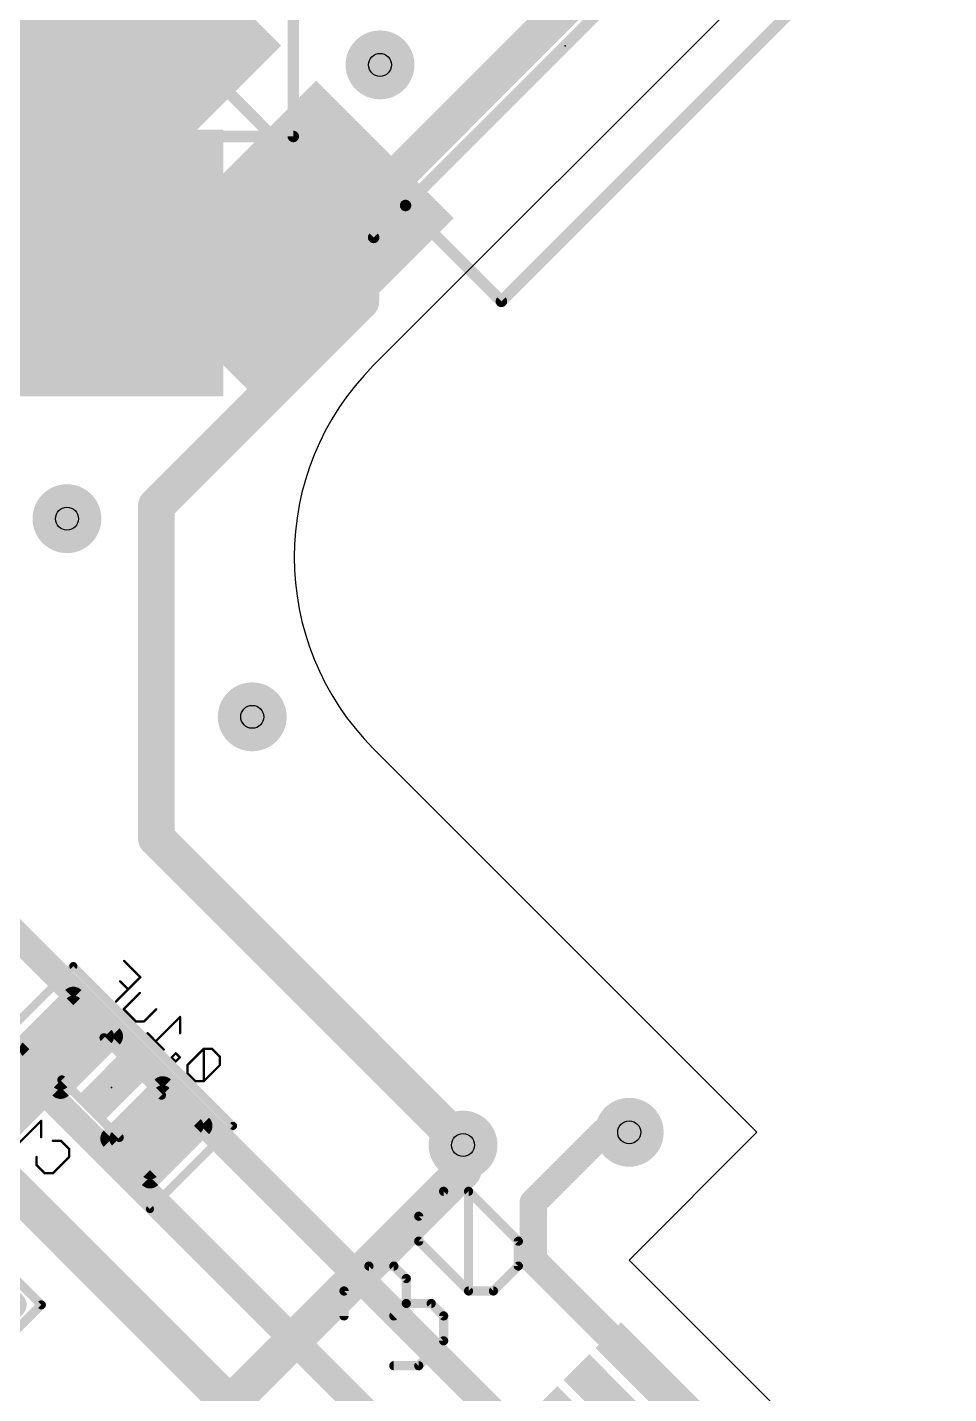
# Model space of a CAD drawing. Extents: x -76 to 580, y -41 to 95.
# Drawn here: x 125.92 to 136.12, y 4.53 to 19.65 of the extents above; entities that cross this region are included whole.
import ezdxf

# ---------------------------------------------------------------- set-up
doc = ezdxf.new("R2010")
doc.units = 0
for name, color, linetype in [('1', 22, 'CONTINUOUS'), ('16', 175, 'CONTINUOUS'), ('18', 82, 'CONTINUOUS'), ('20', 7, 'CONTINUOUS'), ('21', 32, 'CONTINUOUS'), ('24', 7, 'CONTINUOUS'), ('26', 253, 'CONTINUOUS'), ('28', 253, 'CONTINUOUS'), ('29', 253, 'CONTINUOUS'), ('30', 253, 'CONTINUOUS'), ('31', 253, 'CONTINUOUS'), ('32', 253, 'CONTINUOUS'), ('36', 253, 'CONTINUOUS'), ('40', 175, 'CONTINUOUS'), ('44', 253, 'CONTINUOUS'), ('51', 53, 'CONTINUOUS'), ('52', 253, 'CONTINUOUS')]:
    doc.layers.add(name, color=color, linetype=linetype)

# ---------------------------------------------------------------- blocks, each defined once
blk = doc.blocks.new('RECT')
blk.add_solid([(-0.5, -0.5), (0.5, -0.5), (-0.5, 0.5), (0.5, 0.5)])
blk = doc.blocks.new('RECT112000X144000R30')
at = {"const_width": 0.105}
blk.add_lwpolyline([(0.2975, -0.345), (0.2975, 0.345, 0.4142), (0.245, 0.3975), (-0.245, 0.3975, 0.4142), (-0.2975, 0.345), (-0.2975, -0.345, 0.4142), (-0.245, -0.3975), (0.245, -0.3975, 0.4142)], format="xyb", close=True, dxfattribs=at)
blk.add_solid([(-0.2704, -0.3704), (0.2704, -0.3704), (-0.2704, 0.3704), (0.2704, 0.3704)])
blk = doc.blocks.new('RECT136384X168384R30')
at = {"const_width": 0.1279}
blk.add_lwpolyline([(0.3623, -0.3983), (0.3623, 0.3983, 0.4142), (0.2983, 0.4623), (-0.2983, 0.4623, 0.4142), (-0.3623, 0.3983), (-0.3623, -0.3983, 0.4142), (-0.2983, -0.4623), (0.2983, -0.4623, 0.4142)], format="xyb", close=True, dxfattribs=at)
blk.add_solid([(-0.3237, -0.4237), (0.3237, -0.4237), (-0.3237, 0.4237), (0.3237, 0.4237)])
blk = doc.blocks.new('RECT152384X216384R30')
at = {"const_width": 0.1429}
blk.add_lwpolyline([(0.4048, -0.5333), (0.4048, 0.5333, 0.4142), (0.3333, 0.6048), (-0.3333, 0.6048, 0.4142), (-0.4048, 0.5333), (-0.4048, -0.5333, 0.4142), (-0.3333, -0.6048), (0.3333, -0.6048, 0.4142)], format="xyb", close=True, dxfattribs=at)
blk.add_solid([(-0.3587, -0.5587), (0.3587, -0.5587), (-0.3587, 0.5587), (0.3587, 0.5587)])
blk = doc.blocks.new('ROUNDV')
at = {"const_width": 0.5}
blk.add_lwpolyline([(0, -0.25, 1), (0, 0.25, 1), (0, -0.25)], format="xyb", dxfattribs=at)

msp = doc.modelspace()

# ---------------------------------------------------------------- linework, layer by layer
at = {"layer": '1'}
for points, const_width in [([(135.9059, 23.9002), (129.6127, 17.607)], 0.4064), ([(129.6127, 17.607), (129.6127, 16.617)], 0.4064), ([(129.6127, 16.617), (127.3499, 14.3543)], 0.4064), ([(127.3499, 14.3543), (127.3499, 10.6773)], 0.4064), ([(124.168, 11.243), (132.4057, 3.0052)], 0.3048), ([(131.6986, 2.2981), (123.3194, 10.6773)], 0.3048), ([(127.3499, 10.6773), (130.744, 7.2832)], 0.4064), ([(131.5219, 6.6468), (132.2997, 7.4246)], 0.3048), ([(132.2997, 7.4246), (132.5825, 7.4246)], 0.3048), ([(130.9915, 1.591), (125.37, 7.2125)], 0.4064), ([(131.5219, 6.0104), (131.5219, 6.6468)], 0.3048), ([(133.4664, 4.0659), (131.5219, 6.0104)], 0.3048)]:
    msp.add_lwpolyline(points, dxfattribs=dict(at, const_width=const_width))
for points, const_width in [([(129.5408, 17.6788, 1), (129.6845, 17.5351)], 0.2032), ([(129.7143, 17.607, 1), (129.5111, 17.607)], 0.2032), ([(129.6845, 16.5452, 1), (129.5408, 16.6888)], 0.2032), ([(129.5111, 16.617, 1), (129.7143, 16.617)], 0.2032), ([(127.4515, 14.3543, 1), (127.2483, 14.3543)], 0.2032), ([(127.2781, 14.4261, 1), (127.4218, 14.2824)], 0.2032), ([(127.4218, 10.7492, 1), (127.2781, 10.6055)], 0.2032), ([(127.2483, 10.6773, 1), (127.4515, 10.6773)], 0.2032), ([(132.2997, 7.5008, 1), (132.2997, 7.3484)], 0.1524), ([(132.3536, 7.3707, 1), (132.2458, 7.4785)], 0.1524), ([(132.5825, 7.3484, 1), (132.5825, 7.5008)], 0.1524), ([(130.6722, 7.2114, 1), (130.8159, 7.355)], 0.2032), ([(131.5981, 6.6468, 1), (131.4457, 6.6468)], 0.1524), ([(131.468, 6.7007, 1), (131.5757, 6.5929)], 0.1524), ([(131.5757, 6.0643, 1), (131.468, 5.9565)], 0.1524), ([(131.4457, 6.0104, 1), (131.5981, 6.0104)], 0.1524)]:
    msp.add_lwpolyline(points, format="xyb", dxfattribs=dict(at, const_width=const_width))
at = {"layer": '16', "const_width": 0.4064}
for points in [[(126.36, 8.2024), (126.36, 8.4146)], [(125.37, 7.2125), (126.36, 8.2024)], [(130.744, 7.2832), (130.744, 7.0004)], [(130.744, 7.0004), (122.3295, -1.4142)]]:
    msp.add_lwpolyline(points, dxfattribs=at)
at = {"layer": '16', "const_width": 0.2032}
for points in [[(126.4616, 8.4146, 1), (126.2584, 8.4146)], [(126.4318, 8.1306, 1), (126.2881, 8.2743)], [(126.2584, 8.2024, 1), (126.4616, 8.2024)], [(130.8456, 7.2832, 1), (130.6424, 7.2832)], [(130.8159, 6.9285, 1), (130.6722, 7.0722)], [(130.6424, 7.0004, 1), (130.8456, 7.0004)]]:
    msp.add_lwpolyline(points, format="xyb", dxfattribs=at)
at = {"layer": '20'}
for p, q in [((129.7541, 15.9099), (136.1181, 22.2739)), ((129.7541, 11.6673), (133.9967, 7.4246)), ((133.9967, 7.4246), (132.5825, 6.0104)), ((132.5825, 6.0104), (135.4109, 3.182))]:
    msp.add_line(p, q, dxfattribs=at)
msp.add_arc((131.8754, 13.7886), 3, 135, 225, dxfattribs=at)
at = {"layer": '21', "const_width": 0.1016}
for points in [[(130.2534, 6.4958), (130.529, 6.7715)], [(130.529, 6.7715), (130.8046, 6.7715)], [(130.8046, 6.7715), (131.3559, 6.2202)], [(130.8046, 5.6689), (130.8046, 6.7715)], [(130.2534, 6.2202), (130.2534, 6.4958)], [(130.8046, 5.6689), (130.2534, 6.2202)], [(131.3559, 6.2202), (131.3559, 5.9446)], [(129.4265, 5.6689), (129.7021, 5.9446)], [(129.7021, 5.9446), (129.9777, 5.9446)], [(129.9777, 5.9446), (130.1156, 5.8068)], [(131.3559, 5.9446), (131.0803, 5.6689)], [(130.1156, 5.8068), (130.1156, 5.5311)], [(129.4265, 5.3933), (129.4265, 5.6689)], [(131.0803, 5.6689), (130.8046, 5.6689)], [(130.1156, 5.5311), (129.9777, 5.3933)], [(130.1156, 5.5311), (130.3912, 5.5311)], [(130.3912, 5.5311), (130.529, 5.3933)], [(130.529, 5.3933), (130.529, 5.1177)], [(130.529, 5.1177), (130.2534, 4.8421)], [(130.2534, 4.8421), (129.9777, 4.8421)]]:
    msp.add_lwpolyline(points, dxfattribs=at)
at = {"layer": '21', "const_width": 0.0508}
for points in [[(130.529, 6.7969, 1), (130.529, 6.7461)], [(130.547, 6.7535, 1), (130.511, 6.7894)], [(130.83, 6.7715, 1), (130.7792, 6.7715)], [(130.8226, 6.7894, 1), (130.7867, 6.7535)], [(130.8046, 6.7461, 1), (130.8046, 6.7969)], [(130.2788, 6.4958, 1), (130.228, 6.4958)], [(130.2354, 6.5138, 1), (130.2713, 6.4779)], [(130.2713, 6.2382, 1), (130.2354, 6.2022)], [(130.228, 6.2202, 1), (130.2788, 6.2202)], [(131.3813, 6.2202, 1), (131.3305, 6.2202)], [(131.3379, 6.2022, 1), (131.3739, 6.2382)], [(129.7021, 5.97, 1), (129.7021, 5.9192)], [(129.7201, 5.9266, 1), (129.6842, 5.9625)], [(129.9957, 5.9625, 1), (129.9598, 5.9266)], [(129.9777, 5.9192, 1), (129.9777, 5.97)], [(131.3305, 5.9446, 1), (131.3813, 5.9446)], [(131.3739, 5.9266, 1), (131.3379, 5.9625)], [(130.141, 5.8068, 1), (130.0902, 5.8068)], [(130.0976, 5.7888, 1), (130.1335, 5.8247)], [(129.4519, 5.6689, 1), (129.4011, 5.6689)], [(129.4085, 5.6869, 1), (129.4444, 5.651)], [(130.8046, 5.6943, 1), (130.8046, 5.6435)], [(130.7792, 5.6689, 1), (130.83, 5.6689)], [(130.7867, 5.651, 1), (130.8226, 5.6869)], [(131.0623, 5.6869, 1), (131.0982, 5.651)], [(131.0803, 5.6435, 1), (131.0803, 5.6943)], [(130.1156, 5.5565, 1), (130.1156, 5.5057)], [(130.0902, 5.5311, 1), (130.141, 5.5311)], [(130.1335, 5.5132, 1), (130.0976, 5.5491)], [(130.4092, 5.5491, 1), (130.3732, 5.5132)], [(130.3912, 5.5057, 1), (130.3912, 5.5565)], [(130.5544, 5.3933, 1), (130.5036, 5.3933)], [(129.4011, 5.3933, 1), (129.4519, 5.3933)], [(129.9598, 5.4113, 1), (129.9957, 5.3753)], [(130.511, 5.3753, 1), (130.547, 5.4113)], [(130.5036, 5.1177, 1), (130.5544, 5.1177)], [(130.547, 5.0997, 1), (130.511, 5.1356)], [(129.9777, 4.8675, 1), (129.9777, 4.8167)], [(130.2354, 4.86, 1), (130.2713, 4.8241)], [(130.2534, 4.8167, 1), (130.2534, 4.8675)]]:
    msp.add_lwpolyline(points, format="xyb", dxfattribs=at)
at = {"layer": '24'}
for p in [(131.8754, 19.4454), (126.855, 7.9196)]:
    msp.add_point(p, dxfattribs=at)
at = {"layer": '26', "const_width": 0.0254}
for points in [[(126.0745, 7.5512), (125.8048, 7.2816)], [(126.0745, 7.3714), (126.0745, 7.5512)], [(126.2043, 7.3315), (126.2941, 7.3315)], [(126.2941, 7.3315), (126.384, 7.2417)], [(126.0245, 7.0619), (126.0245, 7.1518)], [(126.384, 7.1518), (126.2043, 6.972)], [(126.384, 7.2417), (126.384, 7.1518)], [(126.1144, 6.972), (126.0245, 7.0619)], [(126.2043, 6.972), (126.1144, 6.972)]]:
    msp.add_lwpolyline(points, dxfattribs=at)
at = {"layer": '26', "const_width": 0.0127}
for points in [[(126.0808, 7.5512, 1), (126.0681, 7.5512)], [(126.079, 7.5467, 1), (126.07, 7.5557)], [(126.0681, 7.3714, 1), (126.0808, 7.3714)], [(126.2043, 7.3379, 1), (126.2043, 7.3252)], [(126.2986, 7.336, 1), (126.2897, 7.327)], [(126.2941, 7.3252, 1), (126.2941, 7.3379)], [(126.0309, 7.1518, 1), (126.0182, 7.1518)], [(126.3904, 7.2417, 1), (126.3777, 7.2417)], [(126.3777, 7.1518, 1), (126.3904, 7.1518)], [(126.3795, 7.2372, 1), (126.3885, 7.2461)], [(126.3885, 7.1473, 1), (126.3795, 7.1563)], [(126.029, 7.0664, 1), (126.02, 7.0574)], [(126.0182, 7.0619, 1), (126.0309, 7.0619)], [(126.1144, 6.9784, 1), (126.1144, 6.9657)], [(126.1099, 6.9675, 1), (126.1189, 6.9765)], [(126.1998, 6.9765, 1), (126.2088, 6.9675)], [(126.2043, 6.9657, 1), (126.2043, 6.9784)]]:
    msp.add_lwpolyline(points, format="xyb", dxfattribs=at)
at = {"layer": '28', "const_width": 0.0254}
for points in [[(127.1726, 9.1401), (126.9928, 9.3199)], [(126.9029, 8.8705), (127.1726, 9.1401)], [(127.0377, 9.0053), (126.9479, 9.0952)], [(126.9878, 8.7856), (127.1675, 8.9654)], [(127.1226, 8.6508), (126.9878, 8.7856)], [(127.3473, 8.7856), (127.2125, 8.6508)], [(127.2125, 8.6508), (127.1226, 8.6508)], [(127.6119, 8.7008), (127.3422, 8.4312)], [(127.6119, 8.521), (127.6119, 8.7008)], [(127.4321, 8.3413), (127.2524, 8.521)], [(127.874, 8.3488), (127.6942, 8.1691)], [(127.9638, 8.3488), (127.874, 8.3488)], [(127.874, 7.9893), (127.874, 8.3488)], [(128.0537, 8.259), (127.9638, 8.3488)], [(127.5644, 8.2989), (127.5195, 8.2539)], [(127.5195, 8.2539), (127.5644, 8.209)], [(127.6094, 8.2539), (127.5644, 8.2989)], [(127.5644, 8.209), (127.6094, 8.2539)], [(127.6942, 8.1691), (127.6942, 8.0792)], [(127.874, 7.9893), (128.0537, 8.1691)], [(128.0537, 8.1691), (128.0537, 8.259)], [(127.6942, 8.0792), (127.7841, 7.9893)], [(127.7841, 7.9893), (127.874, 7.9893)]]:
    msp.add_lwpolyline(points, dxfattribs=at)
at = {"layer": '28', "const_width": 0.0127}
for points in [[(126.9973, 9.3244, 1), (126.9883, 9.3154)], [(126.9523, 9.0997, 1), (126.9434, 9.0907)], [(127.177, 9.1356, 1), (127.1681, 9.1446)], [(127.1681, 9.1356, 1), (127.177, 9.1446)], [(127.0332, 9.0008, 1), (127.0422, 9.0098)], [(127.172, 8.9609, 1), (127.163, 8.9699)], [(126.8984, 8.875, 1), (126.9074, 8.866)], [(126.9923, 8.7901, 1), (126.9833, 8.7812)], [(126.9833, 8.7901, 1), (126.9923, 8.7812)], [(127.3518, 8.7812, 1), (127.3428, 8.7901)], [(127.1226, 8.6572, 1), (127.1226, 8.6445)], [(127.1181, 8.6463, 1), (127.1271, 8.6553)], [(127.208, 8.6553, 1), (127.2169, 8.6463)], [(127.2125, 8.6445, 1), (127.2125, 8.6572)], [(127.6182, 8.7008, 1), (127.6055, 8.7008)], [(127.6164, 8.6963, 1), (127.6074, 8.7053)], [(127.2569, 8.5255, 1), (127.2479, 8.5166)], [(127.6055, 8.521, 1), (127.6182, 8.521)], [(127.3378, 8.4357, 1), (127.3467, 8.4267)], [(127.4276, 8.3368, 1), (127.4366, 8.3458)], [(127.874, 8.3552, 1), (127.874, 8.3425)], [(127.8803, 8.3488, 1), (127.8676, 8.3488)], [(127.8785, 8.3443, 1), (127.8695, 8.3533)], [(127.9683, 8.3533, 1), (127.9594, 8.3443)], [(127.9638, 8.3425, 1), (127.9638, 8.3552)], [(127.524, 8.2584, 1), (127.515, 8.2494)], [(127.515, 8.2584, 1), (127.524, 8.2494)], [(127.5689, 8.3034, 1), (127.5599, 8.2944)], [(127.5599, 8.2135, 1), (127.5689, 8.2045)], [(127.5689, 8.2944, 1), (127.5599, 8.3034)], [(127.5599, 8.2045, 1), (127.5689, 8.2135)], [(127.6139, 8.2494, 1), (127.6049, 8.2584)], [(127.6049, 8.2494, 1), (127.6139, 8.2584)], [(127.6897, 8.1736, 1), (127.6987, 8.1646)], [(127.7006, 8.1691, 1), (127.6879, 8.1691)], [(128.0601, 8.259, 1), (128.0474, 8.259)], [(128.0474, 8.1691, 1), (128.0601, 8.1691)], [(128.0492, 8.2545, 1), (128.0582, 8.2634)], [(128.0582, 8.1646, 1), (128.0492, 8.1736)], [(127.6987, 8.0837, 1), (127.6897, 8.0747)], [(127.6879, 8.0792, 1), (127.7006, 8.0792)], [(127.7841, 7.9957, 1), (127.7841, 7.983)], [(127.7796, 7.9848, 1), (127.7886, 7.9938)], [(127.8695, 7.9938, 1), (127.8785, 7.9848)], [(127.8676, 7.9893, 1), (127.8803, 7.9893)], [(127.874, 7.983, 1), (127.874, 7.9957)]]:
    msp.add_lwpolyline(points, format="xyb", dxfattribs=at)
at = {"layer": '40'}
for points, const_width in [([(126.4307, 9.2631), (125.5115, 8.3439)], 0.09), ([(128.1985, 7.4953), (126.4307, 9.2631)], 0.09), ([(125.5115, 8.3439), (127.2792, 6.5761)], 0.09), ([(124.0265, 7.566), (126.0771, 5.5154)], 0.1), ([(127.2792, 6.5761), (128.1985, 7.4953)], 0.09), ([(126.0771, 5.5154), (125.0165, 4.4548)], 0.1)]:
    msp.add_lwpolyline(points, dxfattribs=dict(at, const_width=const_width))
for points, const_width in [([(126.4466, 9.279, 1), (126.4148, 9.2472)], 0.045), ([(126.4466, 9.2472, 1), (126.4148, 9.279)], 0.045), ([(128.2144, 7.4794, 1), (128.1825, 7.5112)], 0.045), ([(128.1825, 7.4794, 1), (128.2144, 7.5112)], 0.045), ([(127.2633, 6.592, 1), (127.2951, 6.5602)], 0.045), ([(127.2633, 6.5602, 1), (127.2951, 6.592)], 0.045), ([(126.0948, 5.4978, 1), (126.0595, 5.5331)], 0.05), ([(126.0595, 5.4978, 1), (126.0948, 5.5331)], 0.05)]:
    msp.add_lwpolyline(points, format="xyb", dxfattribs=dict(at, const_width=const_width))
at = {"layer": '44'}
for centre in [(129.8248, 19.2333), (126.36, 14.2128), (128.4106, 12.0208), (130.744, 7.2832), (132.5825, 7.4246)]:
    msp.add_circle(centre, 0.127, dxfattribs=at)
at = {"layer": '51', "const_width": 0.127}
for points in [[(128.865, 33.9411), (128.865, 18.4411)], [(128.865, 18.4411), (122.865, 18.4411)]]:
    msp.add_lwpolyline(points, dxfattribs=at)
at = {"layer": '51', "const_width": 0.0635}
for points in [[(128.8333, 18.4411, 1), (128.8968, 18.4411)], [(128.865, 18.4094, 1), (128.865, 18.4729)]]:
    msp.add_lwpolyline(points, format="xyb", dxfattribs=at)
at = {"layer": '52'}
for points, const_width in [([(118.7939, 28.2843), (129.7541, 17.3241)], 0.127), ([(133.6432, 21.2132), (130.1076, 17.6777)], 0.127), ([(134.7038, 20.1525), (131.1683, 16.617)], 0.127), ([(130.1076, 17.6777), (129.7541, 17.3241)], 0.127), ([(131.1683, 16.617), (130.1076, 17.6777)], 0.127), ([(126.7701, 8.4711), (127.4065, 7.8347)], 0.1), ([(126.3034, 8.0044), (126.9398, 7.3681)], 0.1)]:
    msp.add_lwpolyline(points, dxfattribs=dict(at, const_width=const_width))
for points, const_width in [([(130.1301, 17.7001, 1), (130.0852, 17.6552)], 0.0635), ([(130.0852, 17.7001, 1), (130.1301, 17.6552)], 0.0635), ([(130.1301, 17.6552, 1), (130.0852, 17.7001)], 0.0635), ([(129.7316, 17.3466, 1), (129.7765, 17.3017)], 0.0635), ([(129.7316, 17.3017, 1), (129.7765, 17.3466)], 0.0635), ([(131.1459, 16.6395, 1), (131.1908, 16.5946)], 0.0635), ([(131.1459, 16.5946, 1), (131.1908, 16.6395)], 0.0635), ([(126.7878, 8.4888, 1), (126.7524, 8.4535)], 0.05), ([(126.3211, 8.0221, 1), (126.2857, 7.9868)], 0.05), ([(127.3888, 7.8171, 1), (127.4242, 7.8524)], 0.05), ([(126.9221, 7.3504, 1), (126.9575, 7.3857)], 0.05)]:
    msp.add_lwpolyline(points, format="xyb", dxfattribs=dict(at, const_width=const_width))

# ---------------------------------------------------------------- block references
at = {"layer": '1'}
for p, xscale, yscale, rotation in [((126.615, 17.0411), 2.8, 2.8, 90), ((133.4664, 4.0659), 0.25, 3, 45), ((133.1128, 3.7123), 0.25, 3, 45)]:
    msp.add_blockref('RECT', p, dxfattribs=dict(at, xscale=xscale, yscale=yscale, rotation=rotation))
at = {"layer": '16'}
for p, xscale, yscale, rotation in [((126.855, 19.2333), 2.2, 2.8, 315), ((128.8349, 17.2534), 2.8, 2, 45)]:
    msp.add_blockref('RECT', p, dxfattribs=dict(at, xscale=xscale, yscale=yscale, rotation=rotation))
at = {"layer": '16', "rotation": 315}
for p in [(126.36, 8.4146), (127.3499, 7.4246)]:
    msp.add_blockref('RECT112000X144000R30', p, dxfattribs=at)
at = {"layer": '18', "xscale": 0.6096, "yscale": 0.6096}
for p in [(129.8248, 19.2333), (129.8248, 19.2333), (126.36, 14.2128), (126.36, 14.2128), (128.4106, 12.0208), (128.4106, 12.0208), (132.5825, 7.4246), (132.5825, 7.4246), (130.744, 7.2832), (130.744, 7.2832)]:
    msp.add_blockref('ROUNDV', p, dxfattribs=at)
at = {"layer": '29', "xscale": 0.762, "yscale": 0.762}
for p in [(129.8248, 19.2333), (126.36, 14.2128), (128.4106, 12.0208), (132.5825, 7.4246), (130.744, 7.2832)]:
    msp.add_blockref('ROUNDV', p, dxfattribs=at)
at = {"layer": '29'}
for p, xscale, yscale, rotation in [((126.615, 17.0411), 2.9524, 2.9524, 90), ((133.4664, 4.0659), 0.4024, 3.1524, 45), ((133.1128, 3.7123), 0.4024, 3.1524, 45), ((132.7593, 3.3588), 0.4024, 3.1524, 45)]:
    msp.add_blockref('RECT', p, dxfattribs=dict(at, xscale=xscale, yscale=yscale, rotation=rotation))
at = {"layer": '30'}
for p, xscale, yscale, rotation in [((126.855, 19.2333), 2.3524, 2.9524, 315), ((128.8349, 17.2534), 2.9524, 2.1524, 45)]:
    msp.add_blockref('RECT', p, dxfattribs=dict(at, xscale=xscale, yscale=yscale, rotation=rotation))
at = {"layer": '30', "xscale": 0.762, "yscale": 0.762}
for p in [(129.8248, 19.2333), (126.36, 14.2128), (128.4106, 12.0208), (132.5825, 7.4246), (130.744, 7.2832)]:
    msp.add_blockref('ROUNDV', p, dxfattribs=at)
at = {"layer": '30', "rotation": 315}
for name, p in [('RECT136384X168384R30', (126.36, 8.4146)), ('RECT136384X168384R30', (127.3499, 7.4246)), ('RECT152384X216384R30', (125.1579, 5.374))]:
    msp.add_blockref(name, p, dxfattribs=at)
at = {"layer": '31'}
for p, xscale, yscale, rotation in [((126.615, 17.0411), 2.8, 2.8, 90), ((133.4664, 4.0659), 0.25, 3, 45), ((133.1128, 3.7123), 0.25, 3, 45)]:
    msp.add_blockref('RECT', p, dxfattribs=dict(at, xscale=xscale, yscale=yscale, rotation=rotation))
at = {"layer": '32'}
for p, xscale, yscale, rotation in [((126.855, 19.2333), 2.2, 2.8, 315), ((128.8349, 17.2534), 2.8, 2, 45)]:
    msp.add_blockref('RECT', p, dxfattribs=dict(at, xscale=xscale, yscale=yscale, rotation=rotation))
at = {"layer": '32', "rotation": 315}
for p in [(126.36, 8.4146), (127.3499, 7.4246)]:
    msp.add_blockref('RECT112000X144000R30', p, dxfattribs=at)
at = {"layer": '36', "xscale": 0.3998, "yscale": 0.6, "rotation": 315}
msp.add_blockref('RECT', (126.855, 7.9196), dxfattribs=at)
at = {"layer": '51', "xscale": 2, "yscale": 1.5, "rotation": 270}
msp.add_blockref('RECT', (126.615, 17.4411), dxfattribs=at)
at = {"layer": '52', "yscale": 1.5, "rotation": 135}
msp.add_blockref('RECT', (126.8196, 19.1979), dxfattribs=at)
at = {"layer": '52'}
for p, xscale, yscale, rotation in [((128.7995, 17.218), 0.8, 1.5, 135), ((126.4307, 8.3439), 0.4, 0.8, 315), ((127.2792, 7.4953), 0.4, 0.8, 315)]:
    msp.add_blockref('RECT', p, dxfattribs=dict(at, xscale=xscale, yscale=yscale, rotation=rotation))

doc.saveas('drawing.dxf')
